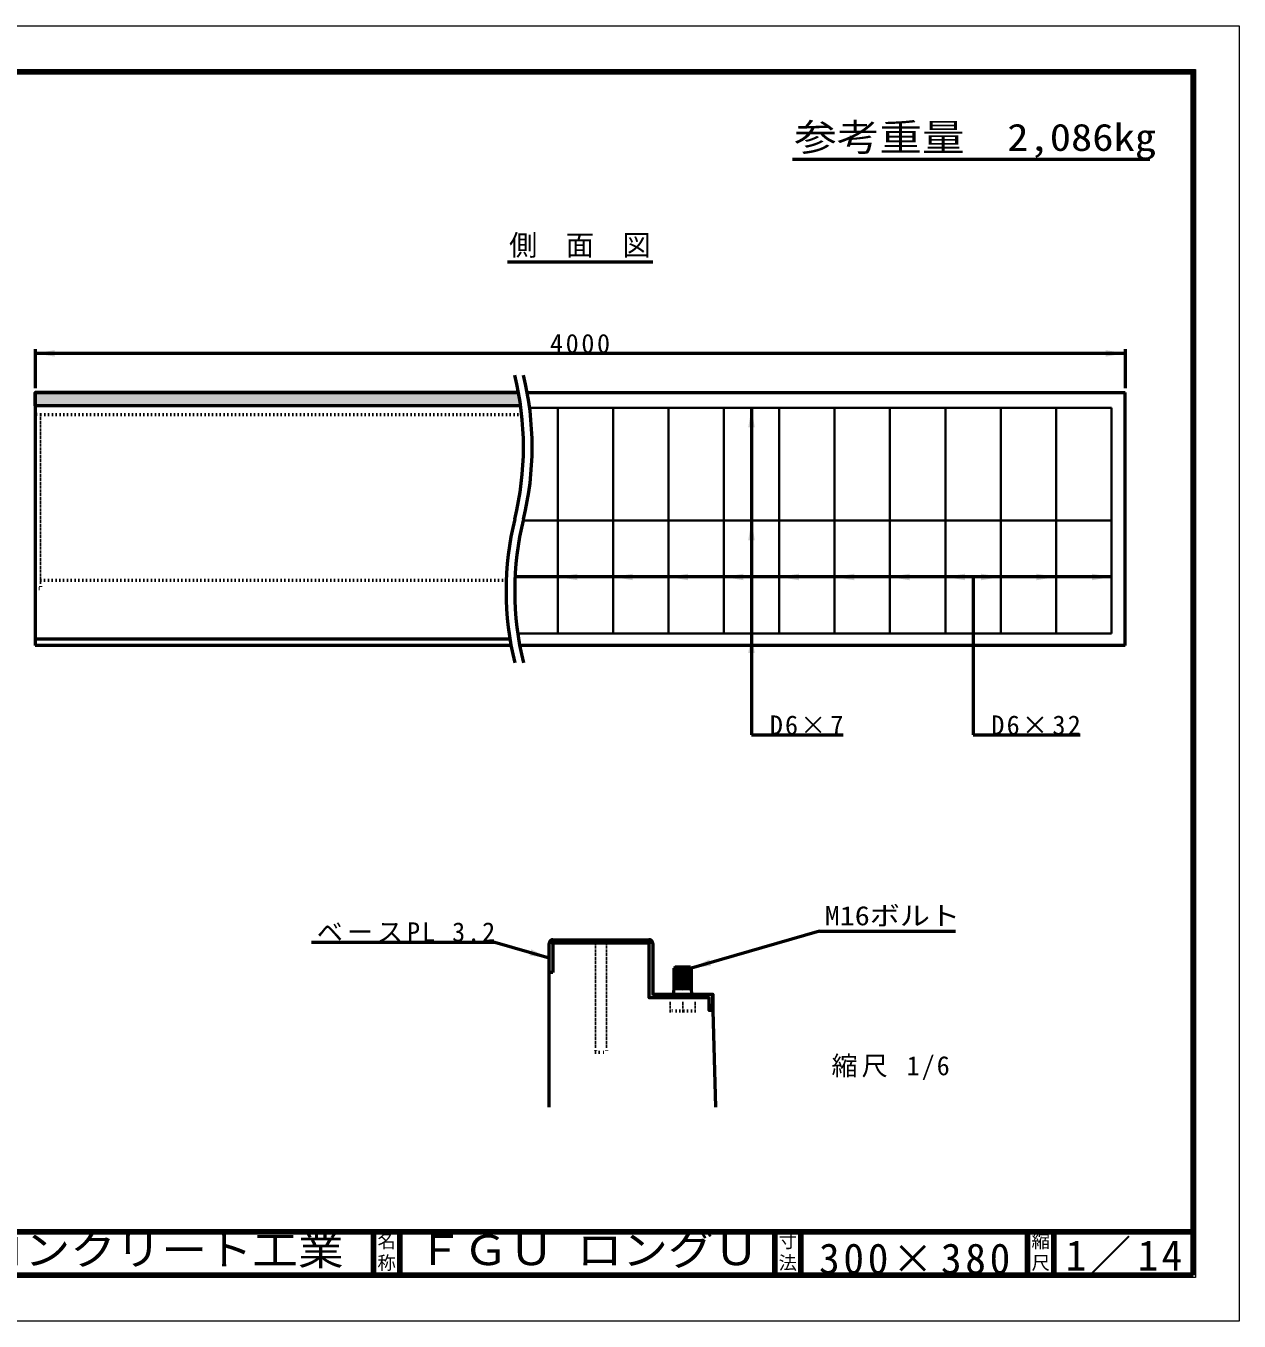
# Model space of a CAD drawing. Units: millimetres, scale not verified, with parts at other scales. Extents: x -2102 to 2102, y -1485 to 1485.
# Drawn here: x -680 to 2102, y -1485 to 1485 of the extents above; entities that cross this region are included whole.
import ezdxf
from ezdxf.enums import TextEntityAlignment as Align

# ---------------------------------------------------------------- set-up
doc = ezdxf.new("R2010")
doc.units = ezdxf.units.MM
doc.header["$LTSCALE"] = 5
doc.linetypes.add('DOTTED', pattern=[1.75, 0.25, -1.5])
doc.layers.add('0-0_V-nasSTD', color=7, linetype='Continuous', lineweight=50)
doc.layers.add('0-1_0', color=7, linetype='Continuous', lineweight=50)
doc.styles.add('ＭＳ ゴシック', font='')
doc.styles.get('ＭＳ ゴシック').set_extended_font_data('MS Gothic')

msp = doc.modelspace()

# ---------------------------------------------------------------- linework, layer by layer
at = {"layer": '0-0_V-nasSTD'}
for p, q in [((-658.654, 744.105), (-658.654, 654.105)), ((1841.346, 744.105), (1841.346, 654.105)), ((1841.346, 734.105), (-658.654, 734.105)), ((-658.654, 644.105), (-658.654, 64.105)), ((449.939, 644.105), (-658.654, 644.105)), ((-658.654, 644.105), (449.939, 644.105)), ((469.939, 644.105), (1841.346, 644.105)), ((1841.346, 64.105), (1841.346, 644.105)), ((454.781, 614.105), (-658.654, 614.105)), ((984.346, 609.105), (984.346, -140.895)), ((1809.846, 221.355), (442.099, 221.355)), ((1492.346, 221.355), (1492.346, -140.895)), ((430.162, 79.105), (-658.654, 79.105)), ((432.752, 64.105), (-658.654, 64.105)), ((1841.346, 64.105), (452.752, 64.105)), ((984.346, -140.895), (1194.346, -140.895)), ((1492.346, -140.895), (1738.346, -140.895)), ((1140.306, -590.588), (846.553, -675.351)), ((1140.306, -590.588), (1452.306, -590.588)), ((-24.601, -616.185), (395.399, -616.185)), ((395.399, -616.185), (520.303, -652.226)), ((520.303, -994.101), (520.303, -619.101)), ((528.303, -621.851), (528.303, -685.351)), ((528.303, -621.851), (528.303, -685.351)), ((529.053, -610.351), (749.053, -610.351)), ((529.053, -610.351), (749.053, -610.351)), ((746.303, -618.351), (531.803, -618.351)), ((746.303, -618.351), (531.803, -618.351)), ((809.053, -672.851), (806.553, -675.351)), ((806.553, -722.851), (806.553, -675.351)), ((806.553, -677.153), (846.553, -678.549)), ((806.553, -682.153), (846.553, -683.549)), ((809.053, -672.851), (844.053, -672.851)), ((844.053, -672.851), (846.553, -675.351)), ((846.553, -722.851), (846.553, -675.351)), ((528.303, -685.351), (520.303, -685.351)), ((806.553, -687.153), (846.553, -688.549)), ((806.553, -692.153), (846.553, -693.549)), ((806.553, -697.153), (846.553, -698.549)), ((806.553, -702.153), (846.553, -703.549)), ((806.553, -707.153), (846.553, -708.549)), ((806.553, -712.153), (846.553, -713.549)), ((805.303, -735.351), (806.553, -722.851)), ((806.553, -717.153), (846.553, -718.549)), ((806.553, -722.153), (826.553, -722.851)), ((846.553, -722.851), (806.553, -722.851)), ((847.803, -735.351), (846.553, -722.851)), ((895.303, -772.851), (895.303, -735.351)), ((895.303, -772.851), (901.364, -994.101))]:
    msp.add_line(p, q, dxfattribs=at)
at = {"layer": '0-0_V-nasSTD', "linetype": 'DOTTED'}
for p, q in [((457.261, 594.105), (-658.654, 594.105)), ((-646.154, 594.105), (-646.154, 195.105)), ((421.798, 214.105), (-658.654, 214.105)), ((-658.654, 195.105), (-646.154, 195.105)), ((626.553, -618.351), (626.553, -868.351)), ((651.553, -618.351), (651.553, -868.351)), ((805.303, -735.351), (804.503, -743.351)), ((847.803, -735.351), (848.603, -743.351)), ((797.803, -773.351), (797.803, -743.351)), ((826.553, -773.351), (826.553, -743.351)), ((855.303, -773.351), (855.303, -743.351)), ((855.303, -773.351), (797.803, -773.351)), ((626.553, -868.351), (651.553, -868.351))]:
    msp.add_line(p, q, dxfattribs=at)
at = {"layer": '0-0_V-nasSTD', "lineweight": 35}
for p, q in [((475.456, 609.105), (1809.846, 609.105)), ((539.846, 609.105), (539.846, 92.105)), ((666.846, 609.105), (666.846, 92.105)), ((793.846, 609.105), (793.846, 92.105)), ((920.846, 609.105), (920.846, 92.105)), ((1047.846, 609.105), (1047.846, 92.105)), ((1174.846, 609.105), (1174.846, 92.105)), ((1301.846, 609.105), (1301.846, 92.105)), ((1428.846, 609.105), (1428.846, 92.105)), ((1555.846, 609.105), (1555.846, 92.105)), ((1682.846, 609.105), (1682.846, 92.105)), ((1809.846, 609.105), (1809.846, 92.105)), ((1809.846, 350.605), (460.494, 350.605)), ((448.192, 92.105), (1809.846, 92.105))]:
    msp.add_line(p, q, dxfattribs=at)
at = {"layer": '0-0_V-nasSTD', "lineweight": 100}
for p, q in [((-1997.5, -1280), (1997.5, -1280)), ((117.5, -1280), (117.5, -1380)), ((177.5, -1280), (177.5, -1380)), ((1037.5, -1280), (1037.5, -1380)), ((1097.5, -1280), (1097.5, -1380)), ((1617.5, -1280), (1617.5, -1380)), ((1677.5, -1280), (1677.5, -1380)), ((-1997.5, -1380), (1997.5, -1380))]:
    msp.add_line(p, q, dxfattribs=at)
at = {"layer": '0-0_V-nasSTD', "lineweight": 18}
for points in [[(-2102.5, -1485), (-2102.5, 1485), (2102.5, 1485), (2102.5, -1485)], [(-2002.5, -1385), (-2002.5, 1385), (2002.5, 1385), (2002.5, -1385)]]:
    msp.add_lwpolyline(points, close=True, dxfattribs=at)
at = {"layer": '0-0_V-nasSTD', "lineweight": 100}
msp.add_lwpolyline([(1997.5, -1380), (1997.5, 1380), (-1997.5, 1380)], dxfattribs=at)
at = {"layer": '0-0_V-nasSTD'}
for points in [[(454.781, 614.105), (-658.654, 614.105), (-658.654, 644.105), (449.939, 644.105)], [(454.781, 614.105), (-658.654, 614.105), (-658.654, 644.105)], [(528.303, -685.351), (520.303, -685.351), (520.303, -619.101)], [(757.803, -619.101), (757.803, -735.351), (895.303, -735.351), (895.303, -772.851), (887.303, -772.851), (887.303, -743.351), (749.803, -743.351), (749.803, -621.851)], [(887.303, -743.351), (749.803, -743.351), (749.803, -621.851)], [(757.803, -619.101), (757.803, -735.351), (895.303, -735.351)], [(895.303, -772.851), (887.303, -772.851), (887.303, -743.351)]]:
    msp.add_lwpolyline(points, dxfattribs=at)
for centre, radius, start, end in [((-229.279, 519.105), 690.625, 346.17755, 13.82245), ((-209.279, 519.105), 690.625, 346.17755, 13.82245), ((1111.971, 189.105), 690.625, 166.17755, 193.82245), ((1131.971, 189.105), 690.625, 166.17755, 193.82245), ((529.053, -619.101), 8.75, 90, 180), ((529.053, -619.101), 8.75, 90, 180), ((531.803, -621.851), 3.5, 90, 180), ((531.803, -621.851), 3.5, 90, 180), ((746.303, -621.851), 3.5, 0, 90), ((746.303, -621.851), 3.5, 0, 90), ((749.053, -619.101), 8.75, 0, 90), ((749.053, -619.101), 8.75, 0, 90)]:
    msp.add_arc(centre, radius, start, end, dxfattribs=at)
for points in [[(-658.654, 734.105), (-613.654, 726.605), (-613.654, 741.605)], [(1796.346, 726.605), (1796.346, 741.605), (1841.346, 734.105)], [(-658.654, 614.105), (-658.654, 644.105), (449.939, 644.105)], [(-658.654, 614.105), (449.939, 644.105), (450.638, 640.246)], [(-658.654, 614.105), (450.638, 640.246), (451.315, 636.384)], [(-658.654, 614.105), (451.315, 636.384), (451.97, 632.517)], [(-658.654, 614.105), (451.97, 632.517), (452.603, 628.647)], [(-658.654, 614.105), (452.603, 628.647), (453.214, 624.774)], [(-658.654, 614.105), (453.214, 624.774), (453.803, 620.897)], [(-658.654, 614.105), (453.803, 620.897), (454.37, 617.017)], [(-658.654, 614.105), (454.37, 617.017), (454.781, 614.105)], [(976.846, 564.105), (984.346, 609.105), (991.846, 564.105)], [(976.846, 305.605), (984.346, 350.605), (991.846, 305.605)], [(539.846, 221.355), (584.846, 213.855), (584.846, 228.855)], [(666.846, 221.355), (711.846, 213.855), (711.846, 228.855)], [(793.846, 221.355), (838.846, 213.855), (838.846, 228.855)], [(920.846, 221.355), (965.846, 213.855), (965.846, 228.855)], [(1047.846, 221.355), (1092.846, 213.855), (1092.846, 228.855)], [(1174.846, 221.355), (1219.846, 213.855), (1219.846, 228.855)], [(1301.846, 221.355), (1346.846, 213.855), (1346.846, 228.855)], [(1428.846, 221.355), (1473.846, 213.855), (1473.846, 228.855)], [(1510.846, 213.855), (1510.846, 228.855), (1555.846, 221.355)], [(1637.846, 213.855), (1637.846, 228.855), (1682.846, 221.355)], [(1764.846, 213.855), (1764.846, 228.855), (1809.846, 221.355)], [(976.846, 47.105), (984.346, 92.105), (991.846, 47.105)], [(520.303, -619.101), (520.482, -617.34), (528.521, -620.635)], [(520.303, -685.351), (520.303, -619.101), (528.303, -621.851)], [(520.303, -619.101), (528.303, -621.851), (528.343, -621.321)], [(520.303, -619.101), (528.343, -621.321), (528.521, -620.635)], [(520.303, -685.351), (528.303, -685.351), (528.303, -621.851)], [(520.482, -617.34), (521.012, -615.65), (528.832, -620)], [(520.482, -617.34), (528.521, -620.635), (528.832, -620)], [(521.012, -615.65), (521.871, -614.102), (528.832, -620)], [(521.871, -614.102), (523.024, -612.759), (529.266, -619.44)], [(521.871, -614.102), (528.832, -620), (529.266, -619.44)], [(523.024, -612.759), (524.424, -611.675), (529.266, -619.44)], [(524.424, -611.675), (526.014, -610.896), (529.803, -618.978)], [(524.424, -611.675), (529.266, -619.44), (529.803, -618.978)], [(526.014, -610.896), (527.728, -610.452), (529.803, -618.978)], [(527.728, -610.452), (529.053, -610.351), (530.422, -618.635)], [(527.728, -610.452), (529.803, -618.978), (530.422, -618.635)], [(529.053, -610.351), (530.422, -618.635), (531.098, -618.423)], [(529.053, -610.351), (531.098, -618.423), (531.803, -618.351)], [(529.053, -610.351), (531.803, -618.351), (749.053, -610.351)], [(531.803, -618.351), (746.303, -618.351), (749.053, -610.351)], [(746.303, -618.351), (746.833, -618.391), (749.053, -610.351)], [(746.833, -618.391), (747.518, -618.569), (749.053, -610.351)], [(747.518, -618.569), (749.053, -610.351), (750.814, -610.53)], [(747.518, -618.569), (748.154, -618.881), (750.814, -610.53)], [(748.154, -618.881), (750.814, -610.53), (752.503, -611.06)], [(748.154, -618.881), (752.503, -611.06), (754.051, -611.919)], [(748.154, -618.881), (748.714, -619.314), (754.051, -611.919)], [(748.714, -619.314), (754.051, -611.919), (755.395, -613.072)], [(748.714, -619.314), (755.395, -613.072), (756.478, -614.472)], [(748.714, -619.314), (749.175, -619.851), (756.478, -614.472)], [(749.175, -619.851), (756.478, -614.472), (757.258, -616.062)], [(749.175, -619.851), (757.258, -616.062), (757.702, -617.776)], [(749.175, -619.851), (749.519, -620.471), (757.702, -617.776)], [(749.519, -620.471), (757.702, -617.776), (757.803, -619.101)], [(749.519, -620.471), (749.731, -621.146), (757.803, -619.101)], [(749.731, -621.146), (749.803, -621.851), (757.803, -619.101)], [(749.803, -621.851), (757.803, -735.351), (757.803, -619.101)], [(749.803, -743.351), (749.803, -621.851), (757.803, -735.351)], [(474.987, -646.956), (479.146, -632.544), (520.303, -652.226)], [(846.553, -675.351), (887.709, -655.669), (891.868, -670.081)], [(749.803, -743.351), (757.803, -735.351), (887.303, -743.351)], [(757.803, -735.351), (887.303, -743.351), (895.303, -735.351)], [(887.303, -743.351), (895.303, -772.851), (895.303, -735.351)], [(887.303, -772.851), (887.303, -743.351), (895.303, -772.851)]]:
    msp.add_solid(points, dxfattribs=at)
at = {"layer": '0-1_0'}
for p, q in [((1078.036, 1179.753), (1898.036, 1179.753)), ((424.346, 944.105), (758.346, 944.105))]:
    msp.add_line(p, q, dxfattribs=at)

# ---------------------------------------------------------------- texts
at = {"layer": '0-0_V-nasSTD', "style": 'ＭＳ ゴシック'}
for s, height, width, p in [('参考重量\u30002,086kg', 62.32, 1.15, (1082.036, 1179.753)), ('M16ボルト', 43.99, 1.15, (1152.306, -590.588)), ('株式会社船生コンクリート工業', 69.65, 1.1, (-1414.221, -1377.45)), ('ＦＧＵ ロングＵ', 69.65, 1.1, (218, -1377.53))]:
    msp.add_text(s, height=height, dxfattribs=dict(at, width=width)).set_placement(p, align=Align.BOTTOM_LEFT)
for s, height, p in [('側\u3000面\u3000図', 47.65, (428.342, 944.105)), ('名', 30.79, (126.482, -1326.001)), ('寸', 30.79, (1046.482, -1326.001)), ('縮', 30.79, (1626.482, -1326.001)), ('称', 30.79, (126.476, -1375.99)), ('法', 30.79, (1046.476, -1375.99)), ('尺', 30.79, (1626.476, -1375.99))]:
    msp.add_text(s, height=height, dxfattribs=at).set_placement(p, align=Align.BOTTOM_LEFT)
at = {"layer": '0-0_V-nasSTD', "attachment_point": 7, "style": 'ＭＳ ゴシック'}
for s, insert, char_height in [('\\T1.2;4000', (522.24, 734.105), 43.99), ('\\T1.16;D6×7', (1026.346, -140.895), 43.99), ('\\T1.17;D6×32', (1534.346, -140.895), 43.99), ('\\T1.15;ベースPL\\~3.2', (-12.601, -616.185), 43.99), ('\\T1.15;縮尺\\~1/6', (1167.717, -932.083), 43.99), ('\\T1.16;1／14', (1704.533, -1377.418), 69.65), ('\\T1.18;300×380', (1139.081, -1377.492), 69.65)]:
    msp.add_mtext(s, dxfattribs=dict(at, insert=insert, char_height=char_height))

doc.saveas('drawing.dxf')
